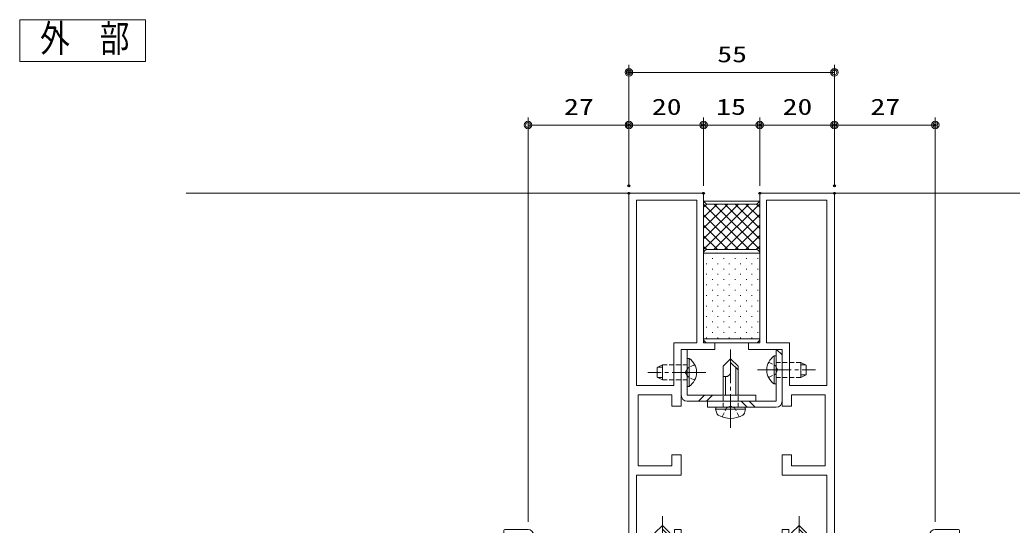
# Model space of a CAD drawing. Units: millimetres on the paper. Extents: x -395 to 395, y -281 to 281.
# Drawn here: x -13.9 to 251.7, y -141.7 to -6.4 of the extents above; entities that cross this region are included whole.
import ezdxf
from ezdxf.enums import TextEntityAlignment as Align

# ---------------------------------------------------------------- set-up
doc = ezdxf.new("R2010")
doc.units = ezdxf.units.MM
doc.header["$PDMODE"] = 32
doc.header["$PDSIZE"] = 0.5
doc.linetypes.add('CHAIN2', pattern=[12, 9, -1, 1, -1])
doc.linetypes.add('DASHED1', pattern=[1.8, 1.2, -0.6])
for name, color, linetype, lineweight in [('0-0_USERZ', 3, 'Continuous', 9), ('0-7_0', 7, 'Continuous', 9), ('0-9_USER1', 4, 'Continuous', 9), ('0-A_PARTS3', 134, 'Continuous', 9), ('0-B_SYMBOLS2', 134, 'Continuous', 9), ('0-C_PARTS2', 134, 'Continuous', 9), ('0-D_補助線', 134, 'Continuous', 9)]:
    doc.layers.add(name, color=color, linetype=linetype, lineweight=lineweight)
doc.layers.add('0-6_KATAZAI', color=7, linetype='Continuous')
doc.layers.add('0-8_Defpoints', color=7, linetype='Continuous')
doc.styles.add('ＭＳ ゴシック', font='')
doc.styles.get('ＭＳ ゴシック').set_extended_font_data('MS Gothic')

# ---------------------------------------------------------------- blocks, each defined once
blk = doc.blocks.new('WAKU-W')
at = {"layer": '0-7_0'}
for p, q in [((4.5, -3.75), (4.5, -3.5)), ((5.069, -3.778), (4.931, -3.922)), ((5.25, -3.7), (6, -3.7)), ((7, -10), (1, -10)), ((1.5, -8.5), (5.5, -8.5)), ((-26, -100), (-25.99, -100)), ((-26, -100), (-25.99, -100))]:
    blk.add_line(p, q, dxfattribs=at)
for points in [[(-26, -100), (-46, -100), (-46, -60), (-49, -60), (-49, -58.2), (-40, -58.2), (-40, -43), (-37.5, -43), (-37.5, -46), (-28.5, -46), (-28.5, -26.998), (-37.5, -26.998), (-37.5, -30), (-40, -30), (-40, -24.498), (-28, -24.498), (-28, -1.8), (-38.2, -1.8), (-38.2, -10), (-40, -10), (-40, 0), (1, 0), (1, -8)], [(-0.5, -8.5), (-0.5, -1.8), (-26, -1.8), (-26, -24.998), (-25.99, -24.998)], [(5.5, -2.5), (7.5, -2.5), (7.5, -9.5)], [(6, -8), (6, -6.1), (5.4, -5.5), (6, -4.9), (6, -3.7)], [(-26, -24.998), (-26, -48), (-25.99, -48)], [(-26, -48), (-26, -100), (-25.99, -100)]]:
    blk.add_lwpolyline(points, dxfattribs=at)
blk.add_lwpolyline([(-28, -98.2), (-28, -48.5), (-38, -48.5), (-38, -60), (-44.2, -60), (-44.2, -98.2)], close=True, dxfattribs=at)
for centre, radius, start, end in [((5.5, -3.5), 1, 90, 180), ((4.75, -3.75), 0.25, 180, 316.39718), ((5.25, -3.95), 0.25, 90, 136.39718), ((1, -8.5), 1.5, 180, 270), ((1.5, -8), 0.5, 180, 270), ((5.5, -8), 0.5, 270, 0), ((7, -9.5), 0.5, 270, 0)]:
    blk.add_arc(centre, radius, start, end, dxfattribs=at)
blk = doc.blocks.new('DOT1')
at = {"layer": '0-7_0'}
blk.add_line((0, 0), (-1, 0), dxfattribs=at)
for radius in [0.5, 0.325]:
    blk.add_circle((0, 0), radius, dxfattribs=at)
blk = doc.blocks.new('GAIBU_W')
at = {"layer": '0-9_USER1'}
blk.add_lwpolyline([(-16.8, -5.6), (16.8, -5.6), (16.8, 5.6), (-16.8, 5.6)], close=True, dxfattribs=at)
at = {"layer": '0-9_USER1', "style": 'ＭＳ ゴシック', "width": 0.8}
blk.add_text('外\u3000部', height=7.309, dxfattribs=at).set_placement((-11.4, -5.206), align=Align.BOTTOM_LEFT)
blk = doc.blocks.new('U8')
at = {"layer": '0-A_PARTS3'}
for p, q in [((-0.5, 4), (-1.553, 3.719)), ((-0.5, 4), (-0.5, -4)), ((-0.5, 4), (0, 3.824)), ((0, 3.824), (0, -3.824)), ((3.2, 2), (11, 2)), ((3.2, 1.4), (10.6, 1.4)), ((10, 2), (12, 0)), ((11, 2), (13, 0)), ((11, -2), (13, 0)), ((3.2, -1.4), (8.2, -1.4)), ((3.2, -2), (11, -2)), ((8.2, -1.4), (8.2, -2)), ((-0.5, -4), (-1.553, -3.719)), ((-0.5, -4), (0, -3.824))]:
    blk.add_line(p, q, dxfattribs=at)
at = {"layer": '0-A_PARTS3', "linetype": 'CHAIN2'}
blk.add_line((-5.5, 0), (15.5, 0), dxfattribs=at)
at = {"layer": '0-A_PARTS3', "linetype": 'DASHED1'}
for p, q in [((0, 2), (3.2, 2)), ((0, -2), (3.2, -2))]:
    blk.add_line(p, q, dxfattribs=at)
for points in [[(-2.579, 2.3), (-0.263, 1.145), (0.346, 0)], [(-2.579, -2.3), (-0.263, -1.145), (0.346, 0)]]:
    blk.add_lwpolyline(points, dxfattribs=at)
at = {"layer": '0-A_PARTS3'}
for centre, radius, start, end in [((3.5, 0), 6.5, 149.41289, 210.58711), ((-1.321, 2.85), 0.9, 104.93766, 149.41289), ((9.532, -1.333), 1.333, 90, 182.86598), ((-1.321, -2.85), 0.9, 210.58711, 255.06234)]:
    blk.add_arc(centre, radius, start, end, dxfattribs=at)
blk = doc.blocks.new('U9')
at = {"layer": '0-A_PARTS3'}
for p, q in [((-0.509, 3.75), (0, 3.75)), ((0, 3.75), (0, -3.75)), ((6.6, 2), (6.6, -2)), ((8, 1.3), (6.6, 2)), ((6.63, 2), (6.6, 2)), ((6.63, 1.346), (7.909, 1.346)), ((8, 1.3), (8, -1.3)), ((8, -1.3), (6.6, -2)), ((6.63, -2), (6.6, -2)), ((6.63, -1.346), (7.909, -1.346))]:
    blk.add_line(p, q, dxfattribs=at)
at = {"layer": '0-A_PARTS3', "linetype": 'CHAIN2'}
blk.add_line((-5, 0), (10.5, 0), dxfattribs=at)
at = {"layer": '0-A_PARTS3', "linetype": 'DASHED1'}
for p, q in [((0, 2), (6.63, 2)), ((0, -2), (6.63, -2))]:
    blk.add_line(p, q, dxfattribs=at)
at = {"layer": '0-A_PARTS3'}
blk.add_lwpolyline([(-0.509, 3.75), (-0.509, -3.75), (0, -3.75)], dxfattribs=at)
at = {"layer": '0-A_PARTS3', "linetype": 'DASHED1'}
for points in [[(-2.009, 2.05), (-0.154, 1.145), (0.455, 0)], [(-2.009, -2.05), (-0.154, -1.145), (0.455, 0)]]:
    blk.add_lwpolyline(points, dxfattribs=at)
at = {"layer": '0-A_PARTS3'}
blk.add_arc((2.027, 0), 4.527, 124.06671, 235.93329, dxfattribs=at)
blk = doc.blocks.new('U7')
at = {"layer": '0-B_SYMBOLS2'}
for p, q in [((-15, -13.94), (-15, 0)), ((-15, -1.572), (-14.178, -0.75)), ((-15, -4.4), (-11.35, -0.75)), ((-15, -7.228), (-8.522, -0.75)), ((-15, -10.057), (-5.693, -0.75)), ((-15, -12.885), (-2.865, -0.75)), ((-2.833, -12.94), (-15, -0.773)), ((-12.226, -12.94), (0, -0.714)), ((0, -12.945), (-12.195, -0.75)), ((0, -10.116), (-9.366, -0.75)), ((0, -7.288), (-6.538, -0.75)), ((0, -4.459), (-3.709, -0.75)), ((0, -1.631), (-0.881, -0.75)), ((-5.662, -12.94), (-15, -3.602)), ((-9.398, -12.94), (0, -3.542)), ((-8.49, -12.94), (-15, -6.43)), ((-6.569, -12.94), (0, -6.371)), ((-11.318, -12.94), (-15, -9.258)), ((-3.741, -12.94), (0, -9.199)), ((-14.134, -12.953), (-15, -12.087)), ((-1, -12.94), (-14, -12.94)), ((-14, -12.94), (-1, -12.94)), ((-0.92, -12.948), (0, -12.027)), ((-15, -36.88), (-15, -13.94)), ((-14.325, -13.915), (-14.125, -13.915)), ((-12.71, -15.33), (-12.51, -15.33)), ((-11.295, -13.915), (-11.095, -13.915)), ((-9.68, -15.33), (-9.48, -15.33)), ((-8.265, -13.915), (-8.065, -13.915)), ((-6.65, -15.33), (-6.45, -15.33)), ((-5.235, -13.915), (-5.035, -13.915)), ((-3.62, -15.33), (-3.42, -15.33)), ((-2.205, -13.915), (-2.005, -13.915)), ((-0.59, -15.33), (-0.39, -15.33)), ((0, -13.94), (0, -36.88)), ((-14.325, -16.745), (-14.125, -16.745)), ((-12.71, -18.16), (-12.51, -18.16)), ((-11.295, -16.745), (-11.095, -16.745)), ((-9.68, -18.16), (-9.48, -18.16)), ((-8.265, -16.745), (-8.065, -16.745)), ((-6.65, -18.16), (-6.45, -18.16)), ((-5.235, -16.745), (-5.035, -16.745)), ((-3.62, -18.16), (-3.42, -18.16)), ((-2.205, -16.745), (-2.005, -16.745)), ((-0.59, -18.16), (-0.39, -18.16)), ((-14.325, -19.575), (-14.125, -19.575)), ((-12.71, -20.99), (-12.51, -20.99)), ((-11.295, -19.575), (-11.095, -19.575)), ((-9.68, -20.99), (-9.48, -20.99)), ((-8.265, -19.575), (-8.065, -19.575)), ((-6.65, -20.99), (-6.45, -20.99)), ((-5.235, -19.575), (-5.035, -19.575)), ((-3.62, -20.99), (-3.42, -20.99)), ((-2.205, -19.575), (-2.005, -19.575)), ((-0.59, -20.99), (-0.39, -20.99)), ((-14.325, -22.405), (-14.125, -22.405)), ((-12.71, -23.82), (-12.51, -23.82)), ((-11.295, -22.405), (-11.095, -22.405)), ((-9.68, -23.82), (-9.48, -23.82)), ((-8.265, -22.405), (-8.065, -22.405)), ((-6.65, -23.82), (-6.45, -23.82)), ((-5.235, -22.405), (-5.035, -22.405)), ((-3.62, -23.82), (-3.42, -23.82)), ((-2.205, -22.405), (-2.005, -22.405)), ((-0.59, -23.82), (-0.39, -23.82)), ((-14.325, -25.235), (-14.125, -25.235)), ((-11.295, -25.235), (-11.095, -25.235)), ((-8.265, -25.235), (-8.065, -25.235)), ((-5.235, -25.235), (-5.035, -25.235)), ((-2.205, -25.235), (-2.005, -25.235)), ((-14.325, -28.065), (-14.125, -28.065)), ((-12.71, -26.65), (-12.51, -26.65)), ((-11.295, -28.065), (-11.095, -28.065)), ((-9.68, -26.65), (-9.48, -26.65)), ((-8.265, -28.065), (-8.065, -28.065)), ((-6.65, -26.65), (-6.45, -26.65)), ((-5.235, -28.065), (-5.035, -28.065)), ((-3.62, -26.65), (-3.42, -26.65)), ((-2.205, -28.065), (-2.005, -28.065)), ((-0.59, -26.65), (-0.39, -26.65)), ((-14.325, -30.895), (-14.125, -30.895)), ((-12.71, -29.48), (-12.51, -29.48)), ((-11.295, -30.895), (-11.095, -30.895)), ((-9.68, -29.48), (-9.48, -29.48)), ((-8.265, -30.895), (-8.065, -30.895)), ((-6.65, -29.48), (-6.45, -29.48)), ((-5.235, -30.895), (-5.035, -30.895)), ((-3.62, -29.48), (-3.42, -29.48)), ((-2.205, -30.895), (-2.005, -30.895)), ((-0.59, -29.48), (-0.39, -29.48)), ((-14.325, -33.725), (-14.125, -33.725)), ((-12.71, -32.31), (-12.51, -32.31)), ((-11.295, -33.725), (-11.095, -33.725)), ((-9.68, -32.31), (-9.48, -32.31)), ((-8.265, -33.725), (-8.065, -33.725)), ((-6.65, -32.31), (-6.45, -32.31)), ((-5.235, -33.725), (-5.035, -33.725)), ((-3.62, -32.31), (-3.42, -32.31)), ((-2.205, -33.725), (-2.005, -33.725)), ((-0.59, -32.31), (-0.39, -32.31)), ((-14.325, -36.555), (-14.125, -36.555)), ((-12.71, -35.14), (-12.51, -35.14)), ((-11.295, -36.555), (-11.095, -36.555)), ((-9.68, -35.14), (-9.48, -35.14)), ((-8.265, -36.555), (-8.065, -36.555)), ((-6.65, -35.14), (-6.45, -35.14)), ((-5.235, -36.555), (-5.035, -36.555)), ((-3.62, -35.14), (-3.42, -35.14)), ((-2.205, -36.555), (-2.005, -36.555)), ((-0.59, -35.14), (-0.39, -35.14)), ((-1, -37.88), (-14, -37.88))]:
    blk.add_line(p, q, dxfattribs=at)
blk.add_lwpolyline([(-15, 0), (-14.25, -0.75), (-0.75, -0.75), (0, 0), (0, -13.94)], dxfattribs=at)
for centre, start, end in [((-14, -13.94), 90, 180), ((-14, -13.94), 90, 180), ((-1, -13.94), 0, 90), ((-1, -13.94), 0, 90), ((-14, -36.88), 180, 270), ((-1, -36.88), 270, 0)]:
    blk.add_arc(centre, 1, start, end, dxfattribs=at)
at = {"layer": '0-C_PARTS2'}
for p, q in [((-15, -13.94), (-15, 0)), ((-1, -12.94), (-14, -12.94)), ((-14, -12.94), (-1, -12.94)), ((-15, -36.88), (-15, -13.94)), ((0, -13.94), (0, -36.88)), ((-1, -37.88), (-14, -37.88))]:
    blk.add_line(p, q, dxfattribs=at)
blk.add_lwpolyline([(-15, 0), (-14.25, -0.75), (-0.75, -0.75), (0, 0), (0, -13.94)], dxfattribs=at)
for centre, start, end in [((-14, -13.94), 90, 180), ((-14, -13.94), 90, 180), ((-1, -13.94), 0, 90), ((-1, -13.94), 0, 90), ((-14, -36.88), 180, 270), ((-1, -36.88), 270, 0)]:
    blk.add_arc(centre, 1, start, end, dxfattribs=at)
at = {"layer": '0-D_補助線'}
for p, q in [((-15, 0), (0, 0)), ((0, -13.94), (-15, -13.94)), ((-15, -36.88), (0, -36.88))]:
    blk.add_line(p, q, dxfattribs=at)
blk = doc.blocks.new('U40')
at = {"layer": '0-A_PARTS3'}
for p, q in [((-0.5, 4), (-1.553, 3.719)), ((-0.5, 4), (-0.5, -4)), ((-0.5, 4), (0, 3.824)), ((0, 3.824), (0, -3.824)), ((3.75, 2), (11, 2)), ((3.75, 1.4), (10.6, 1.4)), ((10, 2), (12, 0)), ((11, 2), (13, 0)), ((11, -2), (13, 0)), ((3.75, -1.4), (8.2, -1.4)), ((3.75, -2), (11, -2)), ((8.2, -1.4), (8.2, -2)), ((-0.5, -4), (-1.553, -3.719)), ((-0.5, -4), (0, -3.824))]:
    blk.add_line(p, q, dxfattribs=at)
at = {"layer": '0-A_PARTS3', "linetype": 'CHAIN2'}
blk.add_line((-5.5, 0), (15.5, 0), dxfattribs=at)
at = {"layer": '0-A_PARTS3', "linetype": 'DASHED1'}
for p, q in [((0, 2), (3.75, 2)), ((0, -2), (3.75, -2))]:
    blk.add_line(p, q, dxfattribs=at)
for points in [[(-2.579, 2.3), (-0.263, 1.145), (0.346, 0)], [(-2.579, -2.3), (-0.263, -1.145), (0.346, 0)]]:
    blk.add_lwpolyline(points, dxfattribs=at)
at = {"layer": '0-A_PARTS3'}
for centre, radius, start, end in [((3.5, 0), 6.5, 149.41289, 210.58711), ((-1.321, 2.85), 0.9, 104.93766, 149.41289), ((9.532, -1.333), 1.333, 90, 182.86598), ((-1.321, -2.85), 0.9, 210.58711, 255.06234)]:
    blk.add_arc(centre, radius, start, end, dxfattribs=at)

msp = doc.modelspace()

# ---------------------------------------------------------------- linework, layer by layer
at = {"layer": '0-0_USERZ'}
for p, q in [((149.098, -48.851), (149.098, -18.471)), ((204.098, -48.851), (204.098, -18.471)), ((202.098, -20.471), (151.098, -20.471)), ((122.098, -140.851), (122.098, -32.555)), ((149.098, -50.851), (149.098, -32.555)), ((149.098, -50.851), (149.098, -32.555)), ((169.098, -50.851), (169.098, -32.555)), ((169.098, -50.851), (169.098, -32.555)), ((184.098, -50.851), (184.098, -32.555)), ((184.098, -50.851), (184.098, -32.555)), ((204.098, -50.851), (204.098, -32.555)), ((204.098, -50.851), (204.098, -32.555)), ((231.098, -140.851), (231.098, -32.555)), ((124.098, -34.555), (147.098, -34.555)), ((151.098, -34.555), (167.098, -34.555)), ((171.098, -34.555), (182.098, -34.555)), ((186.098, -34.555), (202.098, -34.555)), ((206.098, -34.555), (229.098, -34.555)), ((149.098, -52.851), (30.632, -52.851)), ((204.098, -52.851), (322.563, -52.851)), ((188.618, -94.651), (190.098, -96.13)), ((169.316, -106.951), (167.716, -108.551)), ((171.439, -106.951), (169.839, -108.551)), ((179.183, -108.551), (180.783, -110.151)), ((181.306, -108.551), (182.906, -110.151))]:
    msp.add_line(p, q, dxfattribs=at)
at = {"layer": '0-0_USERZ', "color": 4}
for points in [[(183.098, -106.951), (164.698, -106.951), (164.698, -94.651), (163.098, -94.651), (163.098, -106.951)], [(170.098, -108.551), (188.498, -108.551), (188.498, -94.651), (190.098, -94.651), (190.098, -108.551)], [(164.698, -108.551), (183.098, -108.551), (183.098, -106.951)], [(188.498, -110.151), (170.098, -110.151), (170.098, -108.551)]]:
    msp.add_lwpolyline(points, dxfattribs=at)
at = {"layer": '0-0_USERZ'}
for points in [[(183.098, -106.951), (164.698, -106.951), (164.698, -94.651), (163.098, -94.651), (163.098, -106.951)], [(170.098, -108.551), (188.498, -108.551), (188.498, -94.651), (190.098, -94.651), (190.098, -108.551)], [(164.698, -108.551), (183.098, -108.551), (183.098, -106.951)], [(188.498, -110.151), (170.098, -110.151), (170.098, -108.551)]]:
    msp.add_lwpolyline(points, dxfattribs=at)
at = {"layer": '0-0_USERZ', "color": 4}
for centre, start, end in [((164.698, -106.951), 180, 270), ((188.498, -108.551), 270, 0)]:
    msp.add_arc(centre, 1.6, start, end, dxfattribs=at)
at = {"layer": '0-0_USERZ'}
for centre, start, end in [((164.698, -106.951), 180, 270), ((188.498, -108.551), 270, 0)]:
    msp.add_arc(centre, 1.6, start, end, dxfattribs=at)
at = {"layer": '0-8_Defpoints'}
for p in [(149.098, -20.471), (149.098, -34.555), (169.098, -34.555), (184.098, -34.555), (204.098, -34.555), (231.098, -34.555), (149.098, -50.851), (149.098, -52.851), (169.098, -52.851), (184.098, -52.851), (204.098, -50.851), (204.098, -52.851)]:
    msp.add_point(p, dxfattribs=at)

# ---------------------------------------------------------------- block references
at = {"layer": '0-0_USERZ', "xscale": 2, "yscale": 2, "rotation": 180}
for p in [(149.098, -20.471), (122.098, -34.555), (149.098, -34.555), (169.098, -34.555), (184.098, -34.555), (204.098, -34.555)]:
    msp.add_blockref('DOT1', p, dxfattribs=at)
at = {"layer": '0-0_USERZ', "xscale": 2, "yscale": 2}
for p in [(204.098, -20.471), (149.098, -34.555), (169.098, -34.555), (184.098, -34.555), (204.098, -34.555), (231.098, -34.555)]:
    msp.add_blockref('DOT1', p, dxfattribs=at)
at = {"layer": '0-6_KATAZAI', "rotation": 180}
msp.add_blockref('WAKU-W', (123.098, -152.851), dxfattribs=at)
at = {"layer": '0-6_KATAZAI', "xscale": -1, "rotation": 180}
msp.add_blockref('WAKU-W', (230.098, -152.851), dxfattribs=at)
at = {"layer": '0-7_0'}
msp.add_blockref('U7', (184.098, -54.971), dxfattribs=at)
at = {"layer": '0-9_USER1'}
msp.add_blockref('GAIBU_W', (2.9, -11.987), dxfattribs=at)
at = {"layer": '0-A_PARTS3', "xscale": -1}
for name, p, rotation in [('U8', (176.315, -110.151), 270), ('U9', (188.498, -100.159), 180), ('U40', (158.063, -154.801), 270), ('U40', (194.628, -154.801), 270)]:
    msp.add_blockref(name, p, dxfattribs=dict(at, rotation=rotation))
at = {"layer": '0-A_PARTS3', "rotation": 180}
msp.add_blockref('U9', (164.698, -100.798), dxfattribs=at)

# ---------------------------------------------------------------- texts
at = {"layer": '0-0_USERZ', "style": 'ＭＳ ゴシック', "width": 1.35}
for s, p in [('55', (172.74, -19.053)), ('27', (131.74, -33.138)), ('20', (155.24, -33.138)), ('15', (172.451, -33.138)), ('20', (190.24, -33.138)), ('27', (213.74, -33.138))]:
    msp.add_text(s, height=4.333, dxfattribs=at).set_placement(p, align=Align.BOTTOM_LEFT)

doc.saveas('drawing.dxf')
